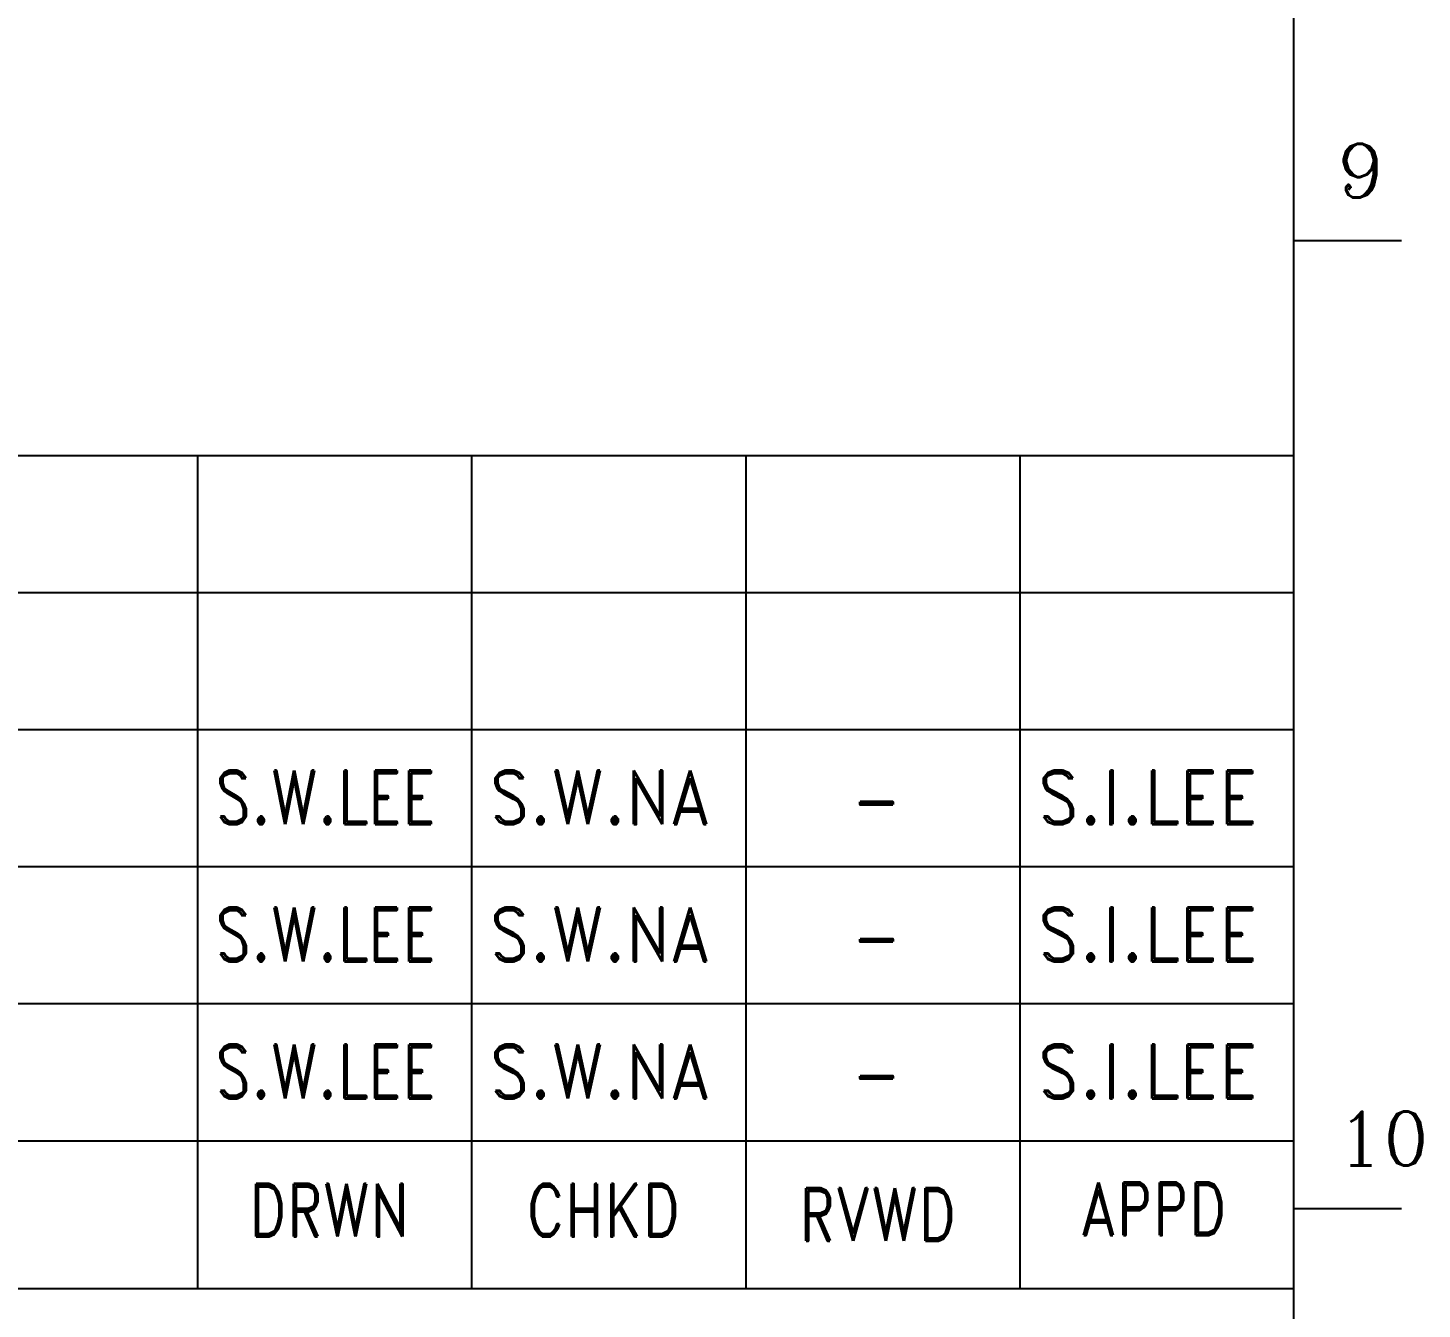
# Model space of a CAD drawing. Header units: millimetres. Extents: x 4133871 to 4440428, y -545651 to -495191.
# Drawn here: x 4198625 to 4204234, y -535588 to -530434 of the extents above; entities that cross this region are included whole.
import ezdxf
from ezdxf.enums import TextEntityAlignment as Align

# ---------------------------------------------------------------- set-up
doc = ezdxf.new("R2010")
doc.units = ezdxf.units.MM
doc.header["$LTSCALE"] = 60
doc.layers.add('1', color=7, linetype='Continuous')
doc.layers.add('TAN-TIT', color=30, linetype='Continuous')
doc.styles.add('COM', font='COMPLEX', dxfattribs={"height": 5})
doc.styles.add('KIM3', font='ROMAND.shx', dxfattribs={"width": 1.25, "height": 3})
doc.styles.add('RD6', font='ROMAND.shx', dxfattribs={"width": 0.83, "height": 6})

# ---------------------------------------------------------------- blocks, each defined once
blk = doc.blocks.new('A$C8e619059')
at = {"layer": 'TAN-TIT'}
blk.add_line((-18.379, 55.845), (-18.379, 0), dxfattribs=at)
blk = doc.blocks.new('BORDER')
at = {"layer": 'TAN-TIT'}
for p, q in [((232823, 3520), (232823, 164680)), ((232823, 47872), (234266, 47872)), ((232823, 44987), (193237, 44987)), ((221796, 44987), (221796, 33818)), ((225472, 44987), (225472, 33818)), ((229148, 44987), (229148, 33818)), ((232823, 43149), (193237, 43149)), ((232823, 41311), (193237, 41311)), ((232823, 39473), (193237, 39473)), ((232823, 37635), (193237, 37635)), ((232823, 35797), (193237, 35797)), ((232823, 34894), (234266, 34894)), ((193237, 33818), (232823, 33818))]:
    blk.add_line(p, q, dxfattribs=at)
at = {"xscale": 200, "yscale": 200, "zscale": 200}
blk.add_blockref('A$C8e619059', (221796, 33818), dxfattribs=at)
at = {"layer": 'TAN-TIT', "style": 'COM'}
for s, p in [('9', (233400, 48449)), ('10', (233400, 35471))]:
    blk.add_text(s, height=721, dxfattribs=at).set_placement(p)
at = {"layer": 'TAN-TIT', "style": 'RD6', "width": 0.8}
for s, p in [('DRWN', (219887, 34516)), ('CHKD', (223563, 34516)), ('RVWD', (227241, 34457)), ('APPD', (230941, 34535))]:
    blk.add_text(s, height=706.9, dxfattribs=at).set_placement(p, align=Align.CENTER)

msp = doc.modelspace()

# ---------------------------------------------------------------- block references
at = {"layer": '1', "xscale": 0.3, "yscale": 0.3, "zscale": 0.3}
msp.add_blockref('BORDER', (4133871.1, -545651.2), dxfattribs=at)

# ---------------------------------------------------------------- texts
at = {"style": 'KIM3'}
for s, width, p, p2 in [('S.W.LEE', 0.71939, (4199378.5, -533637.7), (4200267.7, -533637.7)), ('S.W.NA', 0.799323, (4200481.3, -533637.7), (4201370.5, -533637.7)), ('S.I.LEE', 0.838125, (4202686.8, -533637.7), (4203576, -533637.7)), ('S.W.LEE', 0.71939, (4199378.5, -534189.1), (4200267.7, -534189.1)), ('S.W.NA', 0.799323, (4200481.3, -534189.1), (4201370.5, -534189.1)), ('S.I.LEE', 0.838125, (4202686.8, -534189.1), (4203576, -534189.1)), ('S.W.LEE', 0.71939, (4199378.5, -534740.5), (4200267.7, -534740.5)), ('S.W.NA', 0.799323, (4200481.3, -534740.5), (4201370.5, -534740.5)), ('S.I.LEE', 0.838125, (4202686.8, -534740.5), (4203576, -534740.5))]:
    msp.add_text(s, height=216.31, dxfattribs=dict(at, width=width)).set_placement(p, p2, align=Align.FIT)
at = {"style": 'KIM3', "width": 0.83}
for p in [(4202039.3, -533650.9), (4202039.3, -534202.3), (4202039.3, -534753.7)]:
    msp.add_text('-', height=216.3, dxfattribs=at).set_placement(p, align=Align.CENTER)

doc.saveas('drawing.dxf')
